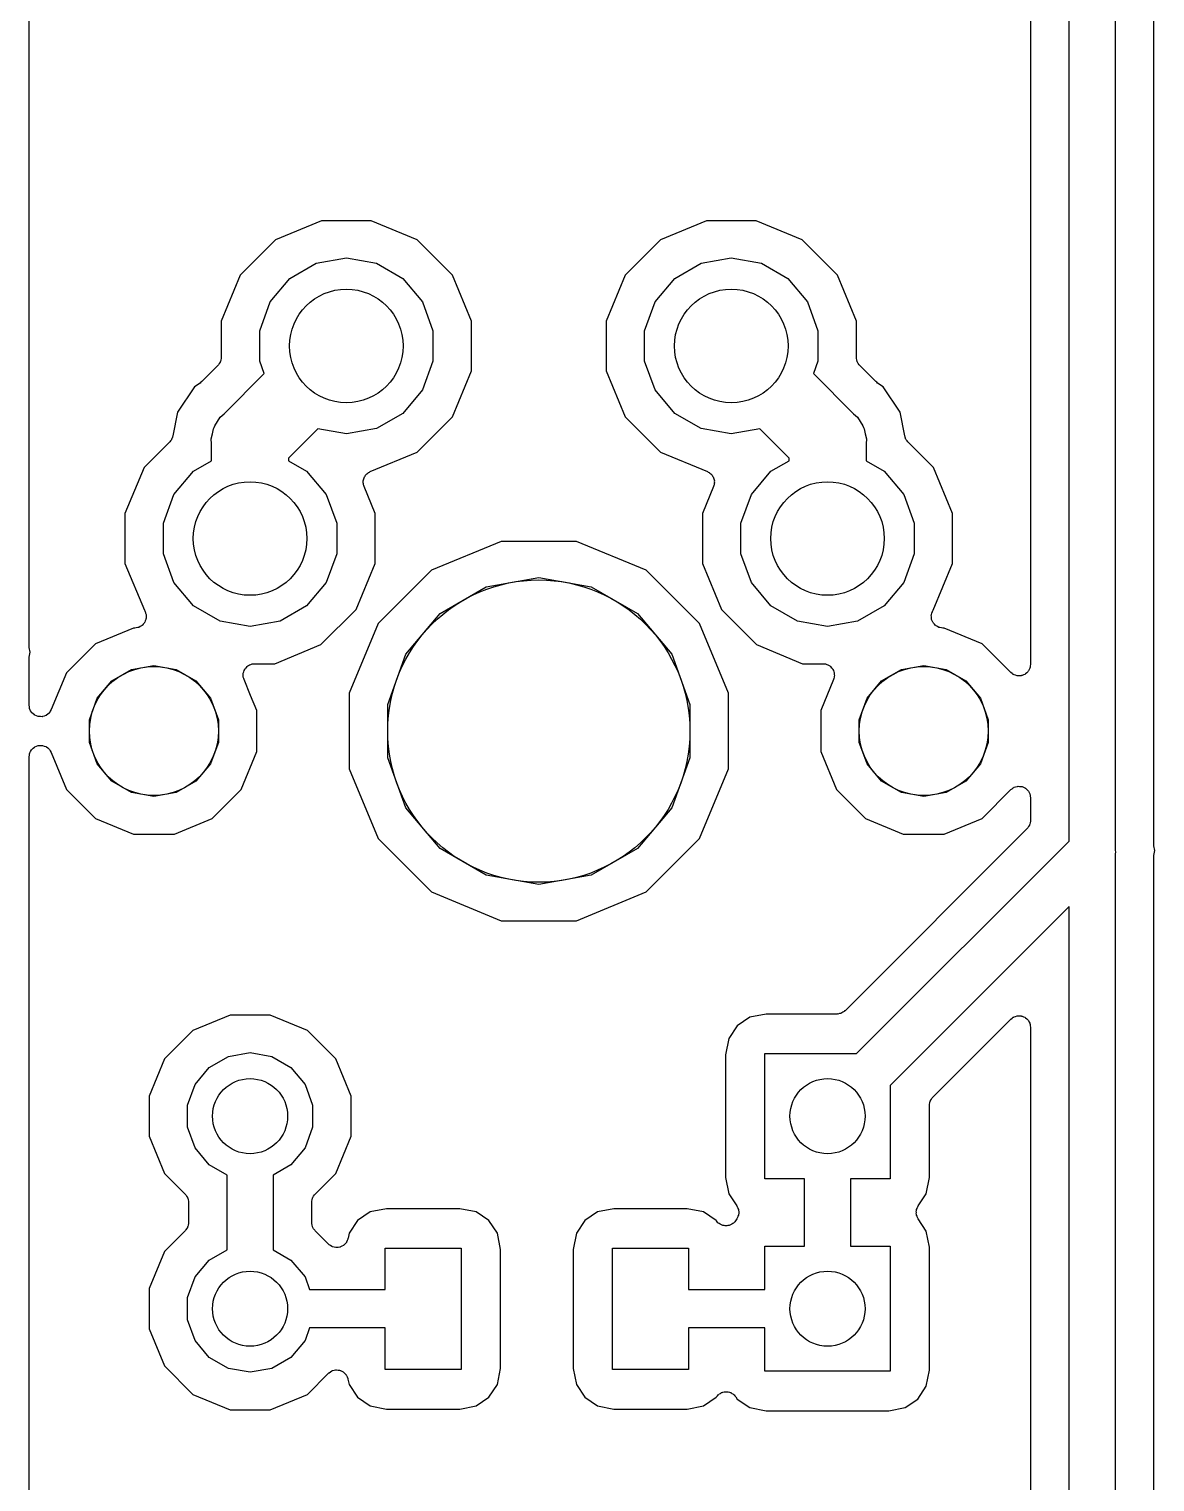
# Model space of a CAD drawing. Extents: x 24 to 196, y -189 to -31.
# Drawn here: x 84.71 to 99.57, y -94.05 to -74.89 of the extents above; entities that cross this region are included whole.
import ezdxf

# ---------------------------------------------------------------- set-up
doc = ezdxf.new("R2010")
doc.units = 0
doc.header["$MEASUREMENT"] = 0
doc.layers.add('BLACK', color=7, linetype='CONTINUOUS')

msp = doc.modelspace()

# ---------------------------------------------------------------- linework, layer by layer
at = {"layer": 'BLACK', "linetype": 'CONTINUOUS'}
for p, q in [((84.7128, -83.0137), (84.7128, -65.4407)), ((99.0473, -66.7278), (99.0473, -85.7117)), ((99.5553, -85.6299), (99.5553, -66.7828)), ((98.4377, -85.5987), (98.4377, -67.4236)), ((97.9297, -69.0179), (97.9297, -83.2677)), ((88.5716, -77.4167), (87.9648, -77.668)), ((89.2284, -77.4167), (88.5716, -77.4167)), ((89.8352, -77.668), (89.2284, -77.4167)), ((93.6516, -77.4167), (93.0448, -77.668)), ((94.3084, -77.4167), (93.6516, -77.4167)), ((94.9152, -77.668), (94.3084, -77.4167)), ((87.9648, -77.668), (87.5003, -78.1324)), ((90.2997, -78.1324), (89.8352, -77.668)), ((93.0448, -77.668), (92.5803, -78.1324)), ((95.3797, -78.1324), (94.9152, -77.668)), ((88.154, -78.1786), (88.503, -77.977)), ((88.503, -77.977), (88.9, -77.907)), ((88.9, -77.907), (89.297, -77.977)), ((89.297, -77.977), (89.646, -78.1786)), ((93.234, -78.1786), (93.583, -77.977)), ((93.583, -77.977), (93.98, -77.907)), ((93.98, -77.907), (94.377, -77.977)), ((94.377, -77.977), (94.726, -78.1786)), ((87.5003, -78.1324), (87.249, -78.7393)), ((87.8949, -78.4873), (88.154, -78.1786)), ((89.646, -78.1786), (89.9051, -78.4873)), ((90.551, -78.7393), (90.2997, -78.1324)), ((92.5803, -78.1324), (92.329, -78.7393)), ((92.9749, -78.4873), (93.234, -78.1786)), ((94.726, -78.1786), (94.9851, -78.4873)), ((95.631, -78.7393), (95.3797, -78.1324)), ((87.757, -78.8661), (87.8949, -78.4873)), ((89.9051, -78.4873), (90.043, -78.8661)), ((92.837, -78.8661), (92.9749, -78.4873)), ((94.9851, -78.4873), (95.123, -78.8661)), ((87.249, -78.7393), (87.249, -79.2187)), ((90.551, -79.3961), (90.551, -78.7393)), ((92.329, -78.7393), (92.329, -79.3961)), ((95.631, -79.2187), (95.631, -78.7393)), ((87.757, -79.2692), (87.757, -78.8661)), ((90.043, -78.8661), (90.043, -79.2692)), ((92.837, -79.2692), (92.837, -78.8661)), ((95.123, -78.8661), (95.123, -79.2692)), ((87.2044, -79.3265), (86.993, -79.5379)), ((87.2082, -79.321), (87.2044, -79.3265)), ((87.2133, -79.3167), (87.2082, -79.321)), ((87.2233, -79.2994), (87.2133, -79.3167)), ((87.2347, -79.2831), (87.2233, -79.2994)), ((87.2365, -79.2766), (87.2347, -79.2831)), ((87.2398, -79.2708), (87.2365, -79.2766)), ((87.2433, -79.2512), (87.2398, -79.2708)), ((87.2484, -79.232), (87.2433, -79.2512)), ((87.249, -79.2187), (87.2478, -79.2253)), ((87.2478, -79.2253), (87.2484, -79.232)), ((87.8165, -79.4327), (87.757, -79.2692)), ((90.043, -79.2692), (89.9051, -79.648)), ((92.9749, -79.648), (92.837, -79.2692)), ((95.123, -79.2692), (95.0635, -79.4327)), ((95.6322, -79.2253), (95.631, -79.2187)), ((95.6316, -79.232), (95.6322, -79.2253)), ((95.6367, -79.2512), (95.6316, -79.232)), ((95.6402, -79.2708), (95.6367, -79.2512)), ((95.6435, -79.2766), (95.6402, -79.2708)), ((95.6453, -79.2831), (95.6435, -79.2766)), ((95.6567, -79.2994), (95.6453, -79.2831)), ((95.6667, -79.3167), (95.6567, -79.2994)), ((95.6718, -79.321), (95.6667, -79.3167)), ((95.6756, -79.3265), (95.6718, -79.321)), ((95.8871, -79.5379), (95.6756, -79.3265)), ((86.993, -79.5379), (86.9807, -79.5465)), ((87.2865, -79.9628), (87.8165, -79.4327)), ((90.2997, -80.0029), (90.551, -79.3961)), ((92.329, -79.3961), (92.5803, -80.0029)), ((95.0635, -79.4327), (95.5935, -79.9628)), ((95.8993, -79.5465), (95.8871, -79.5379)), ((86.8975, -79.6052), (86.673, -79.9412)), ((86.9699, -79.5568), (86.8975, -79.6052)), ((86.9807, -79.5465), (86.9699, -79.5568)), ((89.9051, -79.648), (89.646, -79.9568)), ((93.234, -79.9568), (92.9749, -79.648)), ((95.9101, -79.5568), (95.8993, -79.5465)), ((95.9825, -79.6052), (95.9101, -79.5568)), ((96.207, -79.9412), (95.9825, -79.6052)), ((86.673, -79.9412), (86.6111, -80.2523)), ((87.1625, -80.1197), (87.2011, -80.0645)), ((87.2011, -80.0645), (87.2348, -80.0061)), ((87.2348, -80.0061), (87.2865, -79.9628)), ((89.646, -79.9568), (89.297, -80.1583)), ((89.8352, -80.4673), (90.2997, -80.0029)), ((92.5803, -80.0029), (93.0448, -80.4673)), ((93.583, -80.1583), (93.234, -79.9568)), ((95.5935, -79.9628), (95.6452, -80.0061)), ((95.6452, -80.0061), (95.6789, -80.0645)), ((95.6789, -80.0645), (95.7175, -80.1197)), ((96.2689, -80.2523), (96.207, -79.9412)), ((86.5911, -80.3055), (86.5792, -80.3191)), ((86.5942, -80.2977), (86.5911, -80.3055)), ((86.599, -80.2908), (86.5942, -80.2977)), ((86.602, -80.2797), (86.599, -80.2908)), ((86.6048, -80.2747), (86.602, -80.2797)), ((86.6062, -80.2666), (86.6048, -80.2747)), ((86.6103, -80.2562), (86.6062, -80.2666)), ((86.6111, -80.2523), (86.6103, -80.2562)), ((87.1161, -80.2927), (87.1336, -80.2276)), ((87.122, -80.3598), (87.1161, -80.2927)), ((87.1336, -80.2276), (87.1453, -80.1612)), ((87.1453, -80.1612), (87.1566, -80.1416)), ((87.1566, -80.1416), (87.1625, -80.1197)), ((88.5241, -80.162), (88.138, -80.5481)), ((88.9, -80.2283), (88.5241, -80.162)), ((89.297, -80.1583), (88.9, -80.2283)), ((93.98, -80.2283), (93.583, -80.1583)), ((94.3559, -80.162), (93.98, -80.2283)), ((94.742, -80.5481), (94.3559, -80.162)), ((95.7175, -80.1197), (95.7234, -80.1416)), ((95.7234, -80.1416), (95.7347, -80.1612)), ((95.7347, -80.1612), (95.7464, -80.2276)), ((95.7464, -80.2276), (95.7639, -80.2927)), ((95.7639, -80.2927), (95.758, -80.3598)), ((96.2697, -80.2562), (96.2689, -80.2523)), ((96.2738, -80.2666), (96.2697, -80.2562)), ((96.2752, -80.2747), (96.2738, -80.2666)), ((96.278, -80.2797), (96.2752, -80.2747)), ((96.281, -80.2908), (96.278, -80.2797)), ((96.2858, -80.2977), (96.281, -80.2908)), ((96.2889, -80.3055), (96.2858, -80.2977)), ((96.3008, -80.3191), (96.2889, -80.3055)), ((86.5686, -80.3342), (86.2303, -80.6724)), ((86.5779, -80.3209), (86.5686, -80.3342)), ((86.5783, -80.3205), (86.5779, -80.3209)), ((86.5792, -80.3191), (86.5783, -80.3205)), ((87.122, -80.5811), (87.122, -80.3598)), ((89.2159, -80.7238), (89.8352, -80.4673)), ((93.0448, -80.4673), (93.6641, -80.7238)), ((95.758, -80.3598), (95.758, -80.5811)), ((96.3017, -80.3205), (96.3008, -80.3191)), ((96.3021, -80.3209), (96.3017, -80.3205)), ((96.3114, -80.3342), (96.3021, -80.3209)), ((96.6497, -80.6724), (96.3114, -80.3342)), ((86.2303, -80.6724), (85.979, -81.2793)), ((86.884, -80.7186), (87.122, -80.5811)), ((88.138, -80.5481), (88.138, -80.5811)), ((88.138, -80.5811), (88.376, -80.7186)), ((94.504, -80.7186), (94.742, -80.5811)), ((94.742, -80.5811), (94.742, -80.5481)), ((95.758, -80.5811), (95.996, -80.7186)), ((96.901, -81.2793), (96.6497, -80.6724)), ((86.6249, -81.0273), (86.884, -80.7186)), ((88.376, -80.7186), (88.6351, -81.0273)), ((89.122, -80.8713), (89.1237, -80.8581)), ((89.1248, -80.8843), (89.122, -80.8713)), ((89.1231, -80.8447), (89.1271, -80.832)), ((89.1237, -80.8581), (89.1231, -80.8447)), ((89.1271, -80.832), (89.1289, -80.8188)), ((89.1289, -80.8188), (89.135, -80.807)), ((89.135, -80.807), (89.139, -80.7943)), ((89.139, -80.7943), (89.1472, -80.7837)), ((89.1472, -80.7837), (89.1533, -80.7719)), ((89.1533, -80.7719), (89.1631, -80.7629)), ((89.1631, -80.7629), (89.1713, -80.7523)), ((89.1713, -80.7523), (89.1825, -80.7451)), ((89.1825, -80.7451), (89.1923, -80.7361)), ((89.1923, -80.7361), (89.2047, -80.731)), ((89.2047, -80.731), (89.2159, -80.7238)), ((93.6641, -80.7238), (93.6753, -80.731)), ((93.6753, -80.731), (93.6877, -80.7361)), ((93.6877, -80.7361), (93.6975, -80.7451)), ((93.6975, -80.7451), (93.7087, -80.7523)), ((93.7087, -80.7523), (93.7169, -80.7629)), ((93.7169, -80.7629), (93.7267, -80.7719)), ((93.7267, -80.7719), (93.7328, -80.7837)), ((93.7328, -80.7837), (93.741, -80.7943)), ((93.741, -80.7943), (93.745, -80.807)), ((93.745, -80.807), (93.7511, -80.8188)), ((93.7511, -80.8188), (93.7529, -80.832)), ((93.7529, -80.832), (93.7569, -80.8447)), ((93.758, -80.8713), (93.7552, -80.8843)), ((93.7569, -80.8447), (93.7563, -80.8581)), ((93.7563, -80.8581), (93.758, -80.8713)), ((94.2449, -81.0273), (94.504, -80.7186)), ((95.996, -80.7186), (96.2551, -81.0273)), ((86.487, -81.4061), (86.6249, -81.0273)), ((88.6351, -81.0273), (88.773, -81.4061)), ((89.1254, -80.8976), (89.1248, -80.8843)), ((89.1305, -80.9099), (89.1254, -80.8976)), ((89.1334, -80.923), (89.1305, -80.9099)), ((89.281, -81.2793), (89.1334, -80.923)), ((93.7466, -80.923), (93.599, -81.2793)), ((93.7495, -80.9099), (93.7466, -80.923)), ((93.7546, -80.8976), (93.7495, -80.9099)), ((93.7552, -80.8843), (93.7546, -80.8976)), ((94.107, -81.4061), (94.2449, -81.0273)), ((96.2551, -81.0273), (96.393, -81.4061)), ((85.979, -81.2793), (85.979, -81.9361)), ((86.487, -81.8092), (86.487, -81.4061)), ((88.773, -81.4061), (88.773, -81.8092)), ((89.281, -81.9361), (89.281, -81.2793)), ((93.599, -81.2793), (93.599, -81.9361)), ((94.107, -81.8092), (94.107, -81.4061)), ((96.393, -81.4061), (96.393, -81.8092)), ((96.901, -81.9361), (96.901, -81.2793)), ((90.9423, -81.6458), (90.0228, -82.0267)), ((91.9377, -81.6458), (90.9423, -81.6458)), ((92.8572, -82.0267), (91.9377, -81.6458)), ((86.6249, -82.188), (86.487, -81.8092)), ((88.773, -81.8092), (88.6351, -82.188)), ((94.2449, -82.188), (94.107, -81.8092)), ((96.393, -81.8092), (96.2551, -82.188)), ((85.979, -81.9361), (86.2348, -82.5536)), ((89.0297, -82.5429), (89.281, -81.9361)), ((90.0228, -82.0267), (89.319, -82.7304)), ((93.561, -82.7304), (92.8572, -82.0267)), ((93.599, -81.9361), (93.8503, -82.5429)), ((96.6452, -82.5536), (96.901, -81.9361)), ((86.884, -82.4968), (86.6249, -82.188)), ((88.6351, -82.188), (88.376, -82.4968)), ((90.7475, -82.2451), (91.44, -82.123)), ((91.44, -82.123), (92.1325, -82.2451)), ((94.504, -82.4968), (94.2449, -82.188)), ((96.2551, -82.188), (95.996, -82.4968)), ((90.1386, -82.5967), (90.7475, -82.2451)), ((92.1325, -82.2451), (92.7414, -82.5967)), ((86.2348, -82.5536), (86.2403, -82.5602)), ((86.2403, -82.5602), (86.2426, -82.5665)), ((86.2426, -82.5665), (86.2464, -82.572)), ((86.2464, -82.572), (86.2516, -82.5912)), ((86.2516, -82.5912), (86.2584, -82.6099)), ((87.233, -82.6983), (86.884, -82.4968)), ((88.376, -82.4968), (88.027, -82.6983)), ((88.5652, -83.0073), (89.0297, -82.5429)), ((89.6866, -83.1353), (90.1386, -82.5967)), ((92.7414, -82.5967), (93.1934, -83.1353)), ((93.8503, -82.5429), (94.3148, -83.0073)), ((94.853, -82.6983), (94.504, -82.4968)), ((95.996, -82.4968), (95.647, -82.6983)), ((96.6216, -82.6099), (96.6284, -82.5912)), ((96.6284, -82.5912), (96.6336, -82.572)), ((96.6336, -82.572), (96.6374, -82.5665)), ((96.6374, -82.5665), (96.6397, -82.5602)), ((96.6397, -82.5602), (96.6452, -82.5536)), ((86.0897, -82.7888), (85.5902, -82.9956)), ((86.1083, -82.7888), (86.0897, -82.7888)), ((86.1279, -82.7853), (86.1083, -82.7888)), ((86.1478, -82.7836), (86.1279, -82.7853)), ((86.1538, -82.7807), (86.1478, -82.7836)), ((86.1604, -82.7796), (86.1538, -82.7807)), ((86.1777, -82.7696), (86.1604, -82.7796)), ((86.1957, -82.7612), (86.1777, -82.7696)), ((86.2005, -82.7565), (86.1957, -82.7612)), ((86.2063, -82.7531), (86.2005, -82.7565)), ((86.2191, -82.7379), (86.2063, -82.7531)), ((86.2331, -82.7238), (86.2191, -82.7379)), ((86.236, -82.7177), (86.2331, -82.7238)), ((86.2403, -82.7126), (86.236, -82.7177)), ((86.2471, -82.6938), (86.2403, -82.7126)), ((86.2555, -82.6758), (86.2471, -82.6938)), ((86.2561, -82.6691), (86.2555, -82.6758)), ((86.2584, -82.6628), (86.2561, -82.6691)), ((86.2584, -82.6099), (86.2584, -82.6166)), ((86.2584, -82.6166), (86.2601, -82.6231)), ((86.2601, -82.6231), (86.2584, -82.6429)), ((86.2584, -82.6429), (86.2584, -82.6628)), ((87.63, -82.7683), (87.233, -82.6983)), ((88.027, -82.6983), (87.63, -82.7683)), ((89.319, -82.7304), (88.9381, -83.65)), ((93.9419, -83.65), (93.561, -82.7304)), ((95.25, -82.7683), (94.853, -82.6983)), ((95.647, -82.6983), (95.25, -82.7683)), ((96.6199, -82.6231), (96.6216, -82.6166)), ((96.6216, -82.6429), (96.6199, -82.6231)), ((96.6216, -82.6166), (96.6216, -82.6099)), ((96.6216, -82.6628), (96.6216, -82.6429)), ((96.6239, -82.6691), (96.6216, -82.6628)), ((96.6245, -82.6758), (96.6239, -82.6691)), ((96.6329, -82.6938), (96.6245, -82.6758)), ((96.6397, -82.7126), (96.6329, -82.6938)), ((96.644, -82.7177), (96.6397, -82.7126)), ((96.6469, -82.7238), (96.644, -82.7177)), ((96.6609, -82.7379), (96.6469, -82.7238)), ((96.6737, -82.7531), (96.6609, -82.7379)), ((96.6795, -82.7565), (96.6737, -82.7531)), ((96.6843, -82.7612), (96.6795, -82.7565)), ((96.7023, -82.7696), (96.6843, -82.7612)), ((96.7196, -82.7796), (96.7023, -82.7696)), ((96.7262, -82.7807), (96.7196, -82.7796)), ((96.7322, -82.7836), (96.7262, -82.7807)), ((96.7521, -82.7853), (96.7322, -82.7836)), ((96.7717, -82.7888), (96.7521, -82.7853)), ((96.7903, -82.7888), (96.7717, -82.7888)), ((97.2898, -82.9956), (96.7903, -82.7888)), ((84.7154, -83.0285), (84.7128, -83.0137)), ((84.7157, -83.0435), (84.7154, -83.0285)), ((84.7154, -83.1891), (84.7157, -83.1741)), ((84.7287, -83.1088), (84.7157, -83.0435)), ((84.7157, -83.1741), (84.7287, -83.1088)), ((85.5902, -82.9956), (85.208, -83.3779)), ((87.9584, -83.2587), (88.5652, -83.0073)), ((89.4461, -83.7961), (89.6866, -83.1353)), ((93.1934, -83.1353), (93.4339, -83.7961)), ((94.3148, -83.0073), (94.9216, -83.2587)), ((97.6695, -83.3754), (97.2898, -82.9956)), ((84.7128, -83.2039), (84.7154, -83.1891)), ((84.7128, -83.8072), (84.7128, -83.2039)), ((85.8046, -83.4858), (86.0645, -83.3357)), ((86.0645, -83.3357), (86.36, -83.2836)), ((86.36, -83.2836), (86.6555, -83.3357)), ((86.6555, -83.3357), (86.9154, -83.4858)), ((87.5441, -83.3752), (87.5454, -83.3652)), ((87.5454, -83.3652), (87.553, -83.3505)), ((87.553, -83.3505), (87.5587, -83.3349)), ((87.5587, -83.3349), (87.5652, -83.3272)), ((87.5652, -83.3272), (87.5698, -83.3183)), ((87.5698, -83.3183), (87.5821, -83.3071)), ((87.5821, -83.3071), (87.5927, -83.2943)), ((87.5927, -83.2943), (87.6014, -83.2893)), ((87.6014, -83.2893), (87.6088, -83.2825)), ((87.6088, -83.2825), (87.6242, -83.2762)), ((87.6242, -83.2762), (87.6386, -83.2679)), ((87.6386, -83.2679), (87.6485, -83.2661)), ((87.6485, -83.2661), (87.6577, -83.2623)), ((87.6577, -83.2623), (87.6743, -83.2615)), ((87.6743, -83.2615), (87.6907, -83.2587)), ((87.6907, -83.2587), (87.9584, -83.2587)), ((94.9216, -83.2587), (95.1893, -83.2587)), ((95.1893, -83.2587), (95.2057, -83.2615)), ((95.2057, -83.2615), (95.2223, -83.2623)), ((95.2223, -83.2623), (95.2315, -83.2661)), ((95.2315, -83.2661), (95.2414, -83.2679)), ((95.2414, -83.2679), (95.2558, -83.2762)), ((95.2558, -83.2762), (95.2712, -83.2825)), ((95.2712, -83.2825), (95.2786, -83.2893)), ((95.2786, -83.2893), (95.2873, -83.2943)), ((95.2873, -83.2943), (95.2979, -83.3071)), ((95.2979, -83.3071), (95.3102, -83.3183)), ((95.3102, -83.3183), (95.3148, -83.3272)), ((95.3148, -83.3272), (95.3213, -83.3349)), ((95.3213, -83.3349), (95.327, -83.3505)), ((95.327, -83.3505), (95.3346, -83.3652)), ((95.3346, -83.3652), (95.3359, -83.3752)), ((95.9646, -83.4858), (96.2245, -83.3357)), ((96.2245, -83.3357), (96.52, -83.2836)), ((96.52, -83.2836), (96.8155, -83.3357)), ((96.8155, -83.3357), (97.0754, -83.4858)), ((97.894, -83.3656), (97.8788, -83.3784)), ((97.8974, -83.3598), (97.894, -83.3656)), ((97.9021, -83.3551), (97.8974, -83.3598)), ((97.9106, -83.337), (97.9021, -83.3551)), ((97.9205, -83.3198), (97.9106, -83.337)), ((97.9217, -83.3132), (97.9205, -83.3198)), ((97.9245, -83.3071), (97.9217, -83.3132)), ((97.9262, -83.2873), (97.9245, -83.3071)), ((97.9297, -83.2677), (97.9262, -83.2873)), ((85.208, -83.3779), (85.006, -83.8655)), ((85.6117, -83.7156), (85.8046, -83.4858)), ((86.9154, -83.4858), (87.1083, -83.7156)), ((87.5385, -83.4177), (87.5406, -83.4012)), ((87.5406, -83.4275), (87.5385, -83.4177)), ((87.5406, -83.3846), (87.5441, -83.3752)), ((87.5406, -83.4012), (87.5406, -83.3846)), ((87.5406, -83.4375), (87.5406, -83.4275)), ((87.5463, -83.4531), (87.5406, -83.4375)), ((87.5499, -83.4694), (87.5463, -83.4531)), ((87.6363, -83.678), (87.5499, -83.4694)), ((95.3301, -83.4694), (95.1611, -83.8774)), ((95.3337, -83.4531), (95.3301, -83.4694)), ((95.3394, -83.4375), (95.3337, -83.4531)), ((95.3359, -83.3752), (95.3394, -83.3846)), ((95.3394, -83.3846), (95.3394, -83.4012)), ((95.3394, -83.4012), (95.3415, -83.4177)), ((95.3415, -83.4177), (95.3394, -83.4275)), ((95.3394, -83.4275), (95.3394, -83.4375)), ((95.7717, -83.7156), (95.9646, -83.4858)), ((97.0754, -83.4858), (97.2683, -83.7156)), ((97.6858, -83.3868), (97.6695, -83.3754)), ((97.7011, -83.3996), (97.6858, -83.3868)), ((97.7074, -83.4019), (97.7011, -83.3996)), ((97.7129, -83.4058), (97.7074, -83.4019)), ((97.7321, -83.4109), (97.7129, -83.4058)), ((97.7508, -83.4177), (97.7321, -83.4109)), ((97.7575, -83.4177), (97.7508, -83.4177)), ((97.764, -83.4195), (97.7575, -83.4177)), ((97.7838, -83.4177), (97.764, -83.4195)), ((97.8038, -83.4177), (97.7838, -83.4177)), ((97.8101, -83.4154), (97.8038, -83.4177)), ((97.8167, -83.4149), (97.8101, -83.4154)), ((97.8348, -83.4064), (97.8167, -83.4149)), ((97.8535, -83.3996), (97.8348, -83.4064)), ((97.8586, -83.3953), (97.8535, -83.3996)), ((97.8647, -83.3925), (97.8586, -83.3953)), ((97.8788, -83.3784), (97.8647, -83.3925)), ((85.5091, -83.9976), (85.6117, -83.7156)), ((87.1083, -83.7156), (87.2109, -83.9976)), ((87.7189, -83.8774), (87.6363, -83.678)), ((88.9381, -83.65), (88.9381, -84.6453)), ((93.9419, -84.6453), (93.9419, -83.65)), ((95.6691, -83.9976), (95.7717, -83.7156)), ((97.2683, -83.7156), (97.3709, -83.9976)), ((84.7168, -83.83), (84.7128, -83.8072)), ((84.7199, -83.853), (84.7168, -83.83)), ((84.7214, -83.856), (84.7199, -83.853)), ((84.722, -83.8593), (84.7214, -83.856)), ((84.7336, -83.8794), (84.722, -83.8593)), ((84.7443, -83.9), (84.7336, -83.8794)), ((84.7468, -83.9023), (84.7443, -83.9)), ((84.7485, -83.9052), (84.7468, -83.9023)), ((84.7662, -83.9201), (84.7485, -83.9052)), ((84.7833, -83.9357), (84.7662, -83.9201)), ((84.7864, -83.937), (84.7833, -83.9357)), ((84.789, -83.9392), (84.7864, -83.937)), ((84.8108, -83.9471), (84.789, -83.9392)), ((84.8322, -83.956), (84.8108, -83.9471)), ((84.9356, -83.9424), (84.9135, -83.9494)), ((84.9382, -83.9403), (84.9356, -83.9424)), ((84.9414, -83.9392), (84.9382, -83.9403)), ((84.9592, -83.9243), (84.9414, -83.9392)), ((84.9776, -83.9102), (84.9592, -83.9243)), ((84.9794, -83.9073), (84.9776, -83.9102)), ((84.9819, -83.9052), (84.9794, -83.9073)), ((84.9935, -83.8851), (84.9819, -83.9052)), ((85.006, -83.8655), (84.9935, -83.8851)), ((87.7189, -84.418), (87.7189, -83.8774)), ((89.4461, -84.4992), (89.4461, -83.7961)), ((93.4339, -83.7961), (93.4339, -84.4992)), ((95.1611, -83.8774), (95.1611, -84.418)), ((84.8356, -83.9561), (84.8322, -83.956)), ((84.8387, -83.9573), (84.8356, -83.9561)), ((84.8619, -83.9573), (84.8387, -83.9573)), ((84.8851, -83.9583), (84.8619, -83.9573)), ((84.8883, -83.9573), (84.8851, -83.9583)), ((84.8917, -83.9573), (84.8883, -83.9573)), ((84.9135, -83.9494), (84.8917, -83.9573)), ((85.5091, -84.2977), (85.5091, -83.9976)), ((87.2109, -83.9976), (87.2109, -84.2977)), ((95.6691, -84.2977), (95.6691, -83.9976)), ((97.3709, -83.9976), (97.3709, -84.2977)), ((85.6117, -84.5797), (85.5091, -84.2977)), ((87.2109, -84.2977), (87.1083, -84.5797)), ((95.7717, -84.5797), (95.6691, -84.2977)), ((97.3709, -84.2977), (97.2683, -84.5797)), ((84.7128, -84.4881), (84.7168, -84.4653)), ((84.7128, -102.013), (84.7128, -84.4881)), ((84.7168, -84.4653), (84.7199, -84.4423)), ((84.7199, -84.4423), (84.7214, -84.4393)), ((84.7214, -84.4393), (84.722, -84.436)), ((84.722, -84.436), (84.7336, -84.4159)), ((84.7336, -84.4159), (84.7443, -84.3953)), ((84.7443, -84.3953), (84.7468, -84.3931)), ((84.7468, -84.3931), (84.7485, -84.3901)), ((84.7485, -84.3901), (84.7662, -84.3752)), ((84.7662, -84.3752), (84.7833, -84.3596)), ((84.7833, -84.3596), (84.7864, -84.3583)), ((84.7864, -84.3583), (84.789, -84.3561)), ((84.789, -84.3561), (84.8108, -84.3482)), ((84.8108, -84.3482), (84.8322, -84.3393)), ((84.8322, -84.3393), (84.8356, -84.3392)), ((84.8356, -84.3392), (84.8387, -84.338)), ((84.8387, -84.338), (84.8619, -84.338)), ((84.8619, -84.338), (84.8851, -84.337)), ((84.8851, -84.337), (84.8883, -84.338)), ((84.8883, -84.338), (84.8917, -84.338)), ((84.8917, -84.338), (84.9135, -84.346)), ((84.9135, -84.346), (84.9356, -84.3529)), ((84.9356, -84.3529), (84.9382, -84.355)), ((84.9382, -84.355), (84.9414, -84.3561)), ((84.9414, -84.3561), (84.9592, -84.371)), ((84.9592, -84.371), (84.9776, -84.3852)), ((84.9776, -84.3852), (84.9794, -84.388)), ((84.9794, -84.388), (84.9819, -84.3901)), ((84.9819, -84.3901), (84.9935, -84.4102)), ((84.9935, -84.4102), (85.006, -84.4298)), ((85.006, -84.4298), (85.208, -84.9174)), ((87.512, -84.9174), (87.7189, -84.418)), ((89.6866, -85.16), (89.4461, -84.4992)), ((93.4339, -84.4992), (93.1934, -85.16)), ((95.1611, -84.418), (95.368, -84.9174)), ((85.8046, -84.8095), (85.6117, -84.5797)), ((87.1083, -84.5797), (86.9154, -84.8095)), ((88.9381, -84.6453), (89.319, -85.5649)), ((93.561, -85.5649), (93.9419, -84.6453)), ((95.9646, -84.8095), (95.7717, -84.5797)), ((97.2683, -84.5797), (97.0754, -84.8095)), ((86.0645, -84.9596), (85.8046, -84.8095)), ((86.9154, -84.8095), (86.6555, -84.9596)), ((96.2245, -84.9596), (95.9646, -84.8095)), ((97.0754, -84.8095), (96.8155, -84.9596)), ((97.6858, -84.9085), (97.7011, -84.8957)), ((97.7011, -84.8957), (97.7074, -84.8934)), ((97.7074, -84.8934), (97.7129, -84.8895)), ((97.7129, -84.8895), (97.7321, -84.8844)), ((97.7321, -84.8844), (97.7508, -84.8776)), ((97.7508, -84.8776), (97.7575, -84.8776)), ((97.7575, -84.8776), (97.764, -84.8758)), ((97.764, -84.8758), (97.7838, -84.8776)), ((97.7838, -84.8776), (97.8038, -84.8776)), ((97.8038, -84.8776), (97.8101, -84.8799)), ((97.8101, -84.8799), (97.8167, -84.8805)), ((97.8167, -84.8805), (97.8348, -84.8889)), ((97.8348, -84.8889), (97.8535, -84.8957)), ((97.8535, -84.8957), (97.8586, -84.9)), ((97.8586, -84.9), (97.8647, -84.9028)), ((97.8647, -84.9028), (97.8788, -84.9169)), ((85.208, -84.9174), (85.5902, -85.2997)), ((86.36, -85.0117), (86.0645, -84.9596)), ((86.6555, -84.9596), (86.36, -85.0117)), ((87.1298, -85.2997), (87.512, -84.9174)), ((95.368, -84.9174), (95.7502, -85.2997)), ((96.52, -85.0117), (96.2245, -84.9596)), ((96.8155, -84.9596), (96.52, -85.0117)), ((97.2898, -85.2997), (97.6695, -84.9199)), ((97.6695, -84.9199), (97.6858, -84.9085)), ((97.8788, -84.9169), (97.894, -84.9297)), ((97.894, -84.9297), (97.8974, -84.9355)), ((97.8974, -84.9355), (97.9021, -84.9402)), ((97.9021, -84.9402), (97.9106, -84.9583)), ((97.9106, -84.9583), (97.9205, -84.9755)), ((97.9205, -84.9755), (97.9217, -84.9821)), ((97.9217, -84.9821), (97.9245, -84.9882)), ((97.9245, -84.9882), (97.9262, -85.0081)), ((97.9262, -85.0081), (97.9297, -85.0277)), ((97.9297, -85.0277), (97.9297, -85.3252)), ((90.1386, -85.6986), (89.6866, -85.16)), ((93.1934, -85.16), (92.7414, -85.6986)), ((85.5902, -85.2997), (86.0897, -85.5066)), ((86.6303, -85.5066), (87.1298, -85.2997)), ((97.8851, -85.433), (95.4814, -87.8366)), ((95.7502, -85.2997), (96.2497, -85.5066)), ((96.7903, -85.5066), (97.2898, -85.2997)), ((97.8889, -85.4275), (97.8851, -85.433)), ((97.894, -85.4232), (97.8889, -85.4275)), ((97.904, -85.4059), (97.894, -85.4232)), ((97.9154, -85.3896), (97.904, -85.4059)), ((97.9172, -85.3831), (97.9154, -85.3896)), ((97.9205, -85.3773), (97.9172, -85.3831)), ((97.924, -85.3577), (97.9205, -85.3773)), ((97.9291, -85.3385), (97.924, -85.3577)), ((97.9297, -85.3252), (97.9285, -85.3318)), ((97.9285, -85.3318), (97.9291, -85.3385)), ((86.0897, -85.5066), (86.6303, -85.5066)), ((89.319, -85.5649), (90.0228, -86.2687)), ((92.8572, -86.2687), (93.561, -85.5649)), ((95.6343, -88.4022), (98.4377, -85.5987)), ((96.2497, -85.5066), (96.7903, -85.5066)), ((99.5579, -85.6447), (99.5553, -85.6299)), ((99.5582, -85.6597), (99.5579, -85.6447)), ((99.5712, -85.725), (99.5582, -85.6597)), ((90.7475, -86.0502), (90.1386, -85.6986)), ((92.7414, -85.6986), (92.1325, -86.0502)), ((99.0473, -85.7117), (99.0508, -85.752)), ((99.0508, -85.752), (99.0473, -85.7651)), ((99.0473, -85.7651), (99.0473, -104.772)), ((99.5553, -85.8201), (99.5579, -85.8053)), ((99.5553, -104.69), (99.5553, -85.8201)), ((99.5579, -85.8053), (99.5582, -85.7903)), ((99.5582, -85.7903), (99.5712, -85.725)), ((91.44, -86.1723), (90.7475, -86.0502)), ((92.1325, -86.0502), (91.44, -86.1723)), ((90.0228, -86.2687), (90.9423, -86.6496)), ((91.9377, -86.6496), (92.8572, -86.2687)), ((98.4377, -86.4609), (96.0755, -88.8231)), ((98.4377, -104.659), (98.4377, -86.4609)), ((90.9423, -86.6496), (91.9377, -86.6496)), ((87.3648, -87.8942), (86.8746, -88.0972)), ((87.8952, -87.8942), (87.3648, -87.8942)), ((88.3854, -88.0972), (87.8952, -87.8942)), ((94.2263, -87.9236), (94.0583, -88.0359)), ((94.4395, -87.8812), (94.2263, -87.9236)), ((95.3737, -87.8812), (94.4395, -87.8812)), ((95.3803, -87.8801), (95.3737, -87.8812)), ((95.387, -87.8806), (95.3803, -87.8801)), ((95.4062, -87.8755), (95.387, -87.8806)), ((95.4258, -87.872), (95.4062, -87.8755)), ((95.4316, -87.8687), (95.4258, -87.872)), ((95.4381, -87.8669), (95.4316, -87.8687)), ((95.4544, -87.8555), (95.4381, -87.8669)), ((95.4716, -87.8456), (95.4544, -87.8555)), ((95.476, -87.8404), (95.4716, -87.8456)), ((95.4814, -87.8366), (95.476, -87.8404)), ((96.6411, -88.9759), (97.6695, -87.9474)), ((97.6695, -87.9474), (97.6858, -87.936)), ((97.6858, -87.936), (97.7011, -87.9232)), ((97.7011, -87.9232), (97.7074, -87.9209)), ((97.7074, -87.9209), (97.7129, -87.9171)), ((97.7129, -87.9171), (97.7321, -87.9119)), ((97.7321, -87.9119), (97.7508, -87.9051)), ((97.7508, -87.9051), (97.7575, -87.9051)), ((97.7575, -87.9051), (97.764, -87.9034)), ((97.764, -87.9034), (97.7839, -87.9051)), ((97.7839, -87.9051), (97.8038, -87.9051)), ((97.8038, -87.9051), (97.8101, -87.9074)), ((97.8101, -87.9074), (97.8167, -87.908)), ((97.8167, -87.908), (97.8348, -87.9164)), ((97.8348, -87.9164), (97.8535, -87.9232)), ((97.8535, -87.9232), (97.8586, -87.9275)), ((97.8586, -87.9275), (97.8647, -87.9304)), ((97.8647, -87.9304), (97.8788, -87.9444)), ((97.8788, -87.9444), (97.894, -87.9572)), ((97.894, -87.9572), (97.8974, -87.963)), ((97.8974, -87.963), (97.9021, -87.9678)), ((97.9021, -87.9678), (97.9106, -87.9858)), ((86.8746, -88.0972), (86.4995, -88.4723)), ((88.7605, -88.4723), (88.3854, -88.0972)), ((94.0583, -88.0359), (93.946, -88.2039)), ((97.9106, -87.9858), (97.9205, -88.0031)), ((97.9205, -88.0031), (97.9217, -88.0097)), ((97.9217, -88.0097), (97.9245, -88.0158)), ((97.9245, -88.0158), (97.9262, -88.0356)), ((97.9262, -88.0356), (97.9297, -88.0552)), ((97.9297, -88.0552), (97.9297, -102.318)), ((93.946, -88.2039), (93.9036, -88.4172)), ((86.4995, -88.4723), (86.2965, -88.9624)), ((87.0912, -88.5855), (87.3433, -88.44)), ((87.3433, -88.44), (87.63, -88.3894)), ((87.63, -88.3894), (87.9167, -88.44)), ((87.9167, -88.44), (88.1688, -88.5855)), ((88.9635, -88.9624), (88.7605, -88.4723)), ((93.9036, -88.4172), (93.9036, -90.0381)), ((94.4245, -90.0532), (94.4245, -88.4022)), ((94.4245, -88.4022), (95.6343, -88.4022)), ((86.9041, -88.8085), (87.0912, -88.5855)), ((88.1688, -88.5855), (88.3559, -88.8085)), ((86.8045, -89.0821), (86.9041, -88.8085)), ((88.3559, -88.8085), (88.4555, -89.0821)), ((96.0755, -88.8231), (96.0755, -90.0532)), ((86.2965, -88.9624), (86.2965, -89.4929)), ((86.8045, -89.3732), (86.8045, -89.0821)), ((88.4555, -89.0821), (88.4555, -89.3732)), ((88.9635, -89.4929), (88.9635, -88.9624)), ((96.5964, -89.0837), (96.5976, -89.0771)), ((96.5964, -90.0381), (96.5964, -89.0837)), ((96.597, -89.0704), (96.6022, -89.0511)), ((96.5976, -89.0771), (96.597, -89.0704)), ((96.6022, -89.0511), (96.6056, -89.0315)), ((96.6056, -89.0315), (96.609, -89.0257)), ((96.609, -89.0257), (96.6107, -89.0193)), ((96.6107, -89.0193), (96.6221, -89.0029)), ((96.6221, -89.0029), (96.6321, -88.9857)), ((96.6321, -88.9857), (96.6372, -88.9814)), ((96.6372, -88.9814), (96.6411, -88.9759)), ((86.2965, -89.4929), (86.4995, -89.983)), ((86.9041, -89.6468), (86.8045, -89.3732)), ((88.4555, -89.3732), (88.3559, -89.6468)), ((88.7605, -89.983), (88.9635, -89.4929)), ((87.0912, -89.8698), (86.9041, -89.6468)), ((88.3559, -89.6468), (88.1688, -89.8698)), ((87.3252, -90.0049), (87.0912, -89.8698)), ((88.1688, -89.8698), (87.9348, -90.0049)), ((86.4995, -89.983), (86.7726, -90.2561)), ((87.3252, -90.9904), (87.3252, -90.0049)), ((87.9348, -90.0049), (87.9348, -90.9904)), ((88.4874, -90.2561), (88.7605, -89.983)), ((93.9036, -90.0381), (93.946, -90.2514)), ((94.9452, -90.0532), (94.4245, -90.0532)), ((94.9452, -90.9422), (94.9452, -90.0532)), ((96.0755, -90.0532), (95.5548, -90.0532)), ((95.5548, -90.0532), (95.5548, -90.9422)), ((96.554, -90.2514), (96.5964, -90.0381)), ((86.7726, -90.2561), (86.7764, -90.2616)), ((86.7764, -90.2616), (86.7815, -90.2659)), ((86.7815, -90.2659), (86.7915, -90.2831)), ((88.4685, -90.2831), (88.4785, -90.2659)), ((88.4785, -90.2659), (88.4836, -90.2616)), ((88.4836, -90.2616), (88.4874, -90.2561)), ((93.946, -90.2514), (94.054, -90.413)), ((96.446, -90.413), (96.554, -90.2514)), ((86.7915, -90.2831), (86.8029, -90.2994)), ((86.8029, -90.2994), (86.8047, -90.3059)), ((86.8047, -90.3059), (86.808, -90.3117)), ((86.808, -90.3117), (86.8115, -90.3313)), ((86.8115, -90.3313), (86.8166, -90.3506)), ((86.8166, -90.3506), (86.816, -90.3572)), ((86.816, -90.3572), (86.8172, -90.3638)), ((86.8172, -90.3638), (86.8172, -90.6315)), ((88.4428, -90.3638), (88.444, -90.3572)), ((88.4428, -90.6315), (88.4428, -90.3638)), ((88.4434, -90.3506), (88.4485, -90.3313)), ((88.444, -90.3572), (88.4434, -90.3506)), ((88.4485, -90.3313), (88.452, -90.3117)), ((88.452, -90.3117), (88.4553, -90.3059)), ((88.4553, -90.3059), (88.4571, -90.2994)), ((88.4571, -90.2994), (88.4685, -90.2831)), ((89.4296, -90.4493), (89.2164, -90.4917)), ((90.3996, -90.4493), (89.4296, -90.4493)), ((90.6128, -90.4917), (90.3996, -90.4493)), ((92.4296, -90.4493), (92.2164, -90.4917)), ((93.3996, -90.4493), (92.4296, -90.4493)), ((93.6128, -90.4917), (93.3996, -90.4493)), ((94.054, -90.413), (94.058, -90.4222)), ((94.058, -90.4222), (94.0639, -90.4303)), ((94.0639, -90.4303), (94.0686, -90.4462)), ((94.0686, -90.4462), (94.0753, -90.4614)), ((94.0753, -90.4614), (94.0759, -90.4714)), ((96.4241, -90.4714), (96.4247, -90.4614)), ((96.4247, -90.4614), (96.4314, -90.4462)), ((96.4314, -90.4462), (96.4361, -90.4303)), ((96.4361, -90.4303), (96.442, -90.4222)), ((96.442, -90.4222), (96.446, -90.413)), ((86.8166, -90.6448), (86.8115, -90.664)), ((86.8172, -90.6315), (86.816, -90.6381)), ((86.816, -90.6381), (86.8166, -90.6448)), ((88.444, -90.6381), (88.4428, -90.6315)), ((88.4434, -90.6448), (88.444, -90.6381)), ((88.4485, -90.664), (88.4434, -90.6448)), ((89.0484, -90.604), (88.9361, -90.772)), ((89.2164, -90.4917), (89.0484, -90.604)), ((90.7808, -90.604), (90.6128, -90.4917)), ((90.8931, -90.772), (90.7808, -90.604)), ((92.0484, -90.604), (91.9361, -90.772)), ((92.2164, -90.4917), (92.0484, -90.604)), ((93.7808, -90.604), (93.6128, -90.4917)), ((93.7835, -90.6079), (93.7808, -90.604)), ((93.795, -90.6199), (93.7835, -90.6079)), ((93.8048, -90.6333), (93.795, -90.6199)), ((93.8131, -90.6389), (93.8048, -90.6333)), ((93.8201, -90.6461), (93.8131, -90.6389)), ((93.835, -90.6535), (93.8201, -90.6461)), ((93.8488, -90.6627), (93.835, -90.6535)), ((93.9854, -90.6535), (93.9716, -90.6627)), ((94.0003, -90.6461), (93.9854, -90.6535)), ((94.0072, -90.6389), (94.0003, -90.6461)), ((94.0156, -90.6333), (94.0072, -90.6389)), ((94.0254, -90.6199), (94.0156, -90.6333)), ((94.0369, -90.6079), (94.0254, -90.6199)), ((94.054, -90.5823), (94.0369, -90.6079)), ((94.058, -90.5732), (94.054, -90.5823)), ((94.0639, -90.5651), (94.058, -90.5732)), ((94.0686, -90.5491), (94.0639, -90.5651)), ((94.0753, -90.5339), (94.0686, -90.5491)), ((94.0759, -90.5239), (94.0753, -90.5339)), ((94.0759, -90.4714), (94.0787, -90.4811)), ((94.0787, -90.5143), (94.0759, -90.5239)), ((94.0787, -90.4811), (94.0777, -90.4977)), ((94.0777, -90.4977), (94.0787, -90.5143)), ((96.4213, -90.4811), (96.4241, -90.4714)), ((96.4223, -90.4977), (96.4213, -90.4811)), ((96.4213, -90.5143), (96.4223, -90.4977)), ((96.4241, -90.5239), (96.4213, -90.5143)), ((96.4247, -90.5339), (96.4241, -90.5239)), ((96.4314, -90.5491), (96.4247, -90.5339)), ((96.4361, -90.5651), (96.4314, -90.5491)), ((96.442, -90.5732), (96.4361, -90.5651)), ((96.446, -90.5823), (96.442, -90.5732)), ((96.554, -90.7439), (96.446, -90.5823)), ((86.7726, -90.7392), (86.4995, -91.0123)), ((86.7764, -90.7337), (86.7726, -90.7392)), ((86.7815, -90.7294), (86.7764, -90.7337)), ((86.7915, -90.7122), (86.7815, -90.7294)), ((86.8029, -90.6959), (86.7915, -90.7122)), ((86.8047, -90.6894), (86.8029, -90.6959)), ((86.808, -90.6836), (86.8047, -90.6894)), ((86.8115, -90.664), (86.808, -90.6836)), ((88.452, -90.6836), (88.4485, -90.664)), ((88.4553, -90.6894), (88.452, -90.6836)), ((88.4571, -90.6959), (88.4553, -90.6894)), ((88.4685, -90.7122), (88.4571, -90.6959)), ((88.4785, -90.7294), (88.4685, -90.7122)), ((88.4836, -90.7338), (88.4785, -90.7294)), ((88.4874, -90.7392), (88.4836, -90.7338)), ((88.6655, -90.9173), (88.4874, -90.7392)), ((88.9209, -90.8439), (88.9204, -90.8489)), ((88.9227, -90.8392), (88.9209, -90.8439)), ((88.9361, -90.772), (88.9227, -90.8392)), ((90.9355, -90.9852), (90.8931, -90.772)), ((91.9361, -90.772), (91.8937, -90.9852)), ((93.8585, -90.6651), (93.8488, -90.6627)), ((93.8675, -90.6695), (93.8585, -90.6651)), ((93.8841, -90.6713), (93.8675, -90.6695)), ((93.9002, -90.6753), (93.8841, -90.6713)), ((93.9102, -90.6742), (93.9002, -90.6753)), ((93.9201, -90.6753), (93.9102, -90.6742)), ((93.9363, -90.6713), (93.9201, -90.6753)), ((93.9528, -90.6695), (93.9363, -90.6713)), ((93.9618, -90.6651), (93.9528, -90.6695)), ((93.9716, -90.6627), (93.9618, -90.6651)), ((96.5964, -90.9572), (96.554, -90.7439)), ((86.4995, -91.0123), (86.2965, -91.5024)), ((87.0912, -91.1255), (87.3252, -90.9904)), ((87.9348, -90.9904), (88.1688, -91.1255)), ((88.6696, -90.9202), (88.6655, -90.9173)), ((88.6727, -90.9241), (88.6696, -90.9202)), ((88.6912, -90.9353), (88.6727, -90.9241)), ((88.7088, -90.9476), (88.6912, -90.9353)), ((88.7137, -90.9489), (88.7088, -90.9476)), ((88.718, -90.9515), (88.7137, -90.9489)), ((88.7391, -90.9557), (88.718, -90.9515)), ((88.7599, -90.9613), (88.7391, -90.9557)), ((88.765, -90.9609), (88.7599, -90.9613)), ((88.7699, -90.9619), (88.765, -90.9609)), ((88.7912, -90.9586), (88.7699, -90.9619)), ((88.8127, -90.9567), (88.7912, -90.9586)), ((88.8172, -90.9546), (88.8127, -90.9567)), ((88.8222, -90.9538), (88.8172, -90.9546)), ((88.8411, -90.9435), (88.8222, -90.9538)), ((88.8606, -90.9343), (88.8411, -90.9435)), ((88.8642, -90.9308), (88.8606, -90.9343)), ((88.8686, -90.9284), (88.8642, -90.9308)), ((88.8828, -90.9122), (88.8686, -90.9284)), ((88.8981, -90.8969), (88.8828, -90.9122)), ((88.9002, -90.8924), (88.8981, -90.8969)), ((88.9035, -90.8886), (88.9002, -90.8924)), ((88.9113, -90.8685), (88.9035, -90.8886)), ((88.9204, -90.8489), (88.9113, -90.8685)), ((89.4146, -91.5137), (89.4146, -90.9702)), ((89.4146, -90.9702), (90.4146, -90.9702)), ((90.4146, -90.9702), (90.4146, -92.5702)), ((90.9355, -92.5552), (90.9355, -90.9852)), ((91.8937, -90.9852), (91.8937, -92.5552)), ((92.4146, -92.5702), (92.4146, -90.9702)), ((92.4146, -90.9702), (93.4146, -90.9702)), ((93.4146, -90.9702), (93.4146, -91.5137)), ((94.4245, -91.5137), (94.4245, -90.9422)), ((94.4245, -90.9422), (94.9452, -90.9422)), ((95.5548, -90.9422), (96.0755, -90.9422)), ((96.0755, -90.9422), (96.0755, -92.5932)), ((96.5964, -92.5781), (96.5964, -90.9572)), ((86.9041, -91.3485), (87.0912, -91.1255)), ((88.1688, -91.1255), (88.3559, -91.3485)), ((86.8045, -91.6221), (86.9041, -91.3485)), ((88.3559, -91.3485), (88.416, -91.5137)), ((86.2965, -91.5024), (86.2965, -92.0329)), ((88.416, -91.5137), (89.4146, -91.5137)), ((93.4146, -91.5137), (94.4245, -91.5137)), ((86.8045, -91.9132), (86.8045, -91.6221)), ((86.9041, -92.1868), (86.8045, -91.9132)), ((86.2965, -92.0329), (86.4995, -92.523)), ((87.0912, -92.4098), (86.9041, -92.1868)), ((88.3559, -92.1868), (88.1688, -92.4098)), ((88.416, -92.0217), (88.3559, -92.1868)), ((89.4146, -92.0217), (88.416, -92.0217)), ((89.4146, -92.5702), (89.4146, -92.0217)), ((94.4245, -92.0217), (93.4146, -92.0217)), ((93.4146, -92.0217), (93.4146, -92.5702)), ((94.4245, -92.5932), (94.4245, -92.0217)), ((86.4995, -92.523), (86.8746, -92.8981)), ((87.3433, -92.5553), (87.0912, -92.4098)), ((87.63, -92.6059), (87.3433, -92.5553)), ((87.9167, -92.5553), (87.63, -92.6059)), ((88.1688, -92.4098), (87.9167, -92.5553)), ((90.4146, -92.5702), (89.4146, -92.5702)), ((90.8931, -92.7684), (90.9355, -92.5552)), ((91.8937, -92.5552), (91.9361, -92.7684)), ((93.4146, -92.5702), (92.4146, -92.5702)), ((88.3854, -92.8981), (88.6646, -92.6189)), ((88.6646, -92.6189), (88.6687, -92.616)), ((88.6687, -92.616), (88.6719, -92.6121)), ((88.6719, -92.6121), (88.6903, -92.6009)), ((88.6903, -92.6009), (88.708, -92.5885)), ((88.708, -92.5885), (88.7128, -92.5872)), ((88.7128, -92.5872), (88.7171, -92.5846)), ((88.7171, -92.5846), (88.7383, -92.5804)), ((88.7383, -92.5804), (88.7591, -92.5748)), ((88.7591, -92.5748), (88.7641, -92.5753)), ((88.7641, -92.5753), (88.7691, -92.5743)), ((88.7691, -92.5743), (88.7904, -92.5776)), ((88.7904, -92.5776), (88.8118, -92.5795)), ((88.8118, -92.5795), (88.8164, -92.5816)), ((88.8164, -92.5816), (88.8214, -92.5823)), ((88.8214, -92.5823), (88.8403, -92.5927)), ((88.8403, -92.5927), (88.8598, -92.6018)), ((88.8598, -92.6018), (88.8634, -92.6054)), ((88.8634, -92.6054), (88.8678, -92.6078)), ((88.8678, -92.6078), (88.882, -92.624)), ((88.882, -92.624), (88.8972, -92.6392)), ((88.8972, -92.6392), (88.8994, -92.6438)), ((88.8994, -92.6438), (88.9027, -92.6476)), ((88.9027, -92.6476), (88.9105, -92.6677)), ((88.9105, -92.6677), (88.9196, -92.6872)), ((88.9196, -92.6872), (88.92, -92.6922)), ((88.92, -92.6922), (88.9219, -92.6969)), ((88.9219, -92.6969), (88.9361, -92.7684)), ((96.0755, -92.5932), (94.4245, -92.5932)), ((96.554, -92.7914), (96.5964, -92.5781)), ((86.8746, -92.8981), (87.3648, -93.1012)), ((87.8952, -93.1012), (88.3854, -92.8981)), ((88.9361, -92.7684), (89.0484, -92.9364)), ((89.0484, -92.9364), (89.2164, -93.0487)), ((90.6128, -93.0487), (90.7808, -92.9364)), ((90.7808, -92.9364), (90.8931, -92.7684)), ((91.9361, -92.7684), (92.0484, -92.9364)), ((92.0484, -92.9364), (92.2164, -93.0487)), ((93.6128, -93.0487), (93.7808, -92.9364)), ((93.7808, -92.9364), (93.7852, -92.93)), ((93.7852, -92.93), (93.7967, -92.918)), ((93.7967, -92.918), (93.8065, -92.9046)), ((93.8065, -92.9046), (93.8148, -92.899)), ((93.8148, -92.899), (93.8218, -92.8918)), ((93.8218, -92.8918), (93.8367, -92.8844)), ((93.8367, -92.8844), (93.8505, -92.8752)), ((93.8505, -92.8752), (93.8602, -92.8728)), ((93.8602, -92.8728), (93.8692, -92.8683)), ((93.8692, -92.8683), (93.8858, -92.8665)), ((93.8858, -92.8665), (93.9019, -92.8626)), ((93.9019, -92.8626), (93.9119, -92.8637)), ((93.9119, -92.8637), (93.9218, -92.8626)), ((93.9218, -92.8626), (93.938, -92.8665)), ((93.938, -92.8665), (93.9545, -92.8683)), ((93.9545, -92.8683), (93.9635, -92.8728)), ((93.9635, -92.8728), (93.9733, -92.8752)), ((93.9733, -92.8752), (93.9871, -92.8844)), ((93.9871, -92.8844), (94.002, -92.8918)), ((94.002, -92.8918), (94.0089, -92.899)), ((94.0089, -92.899), (94.0173, -92.9046)), ((94.0173, -92.9046), (94.0271, -92.918)), ((94.0271, -92.918), (94.0386, -92.93)), ((94.0386, -92.93), (94.0583, -92.9594)), ((96.4417, -92.9594), (96.554, -92.7914)), ((87.3648, -93.1012), (87.8952, -93.1012)), ((89.2164, -93.0487), (89.4296, -93.0911)), ((89.4296, -93.0911), (90.3996, -93.0911)), ((90.3996, -93.0911), (90.6128, -93.0487)), ((92.2164, -93.0487), (92.4296, -93.0911)), ((92.4296, -93.0911), (93.3996, -93.0911)), ((93.3996, -93.0911), (93.6128, -93.0487)), ((94.0583, -92.9594), (94.2263, -93.0717)), ((94.2263, -93.0717), (94.4395, -93.1141)), ((94.4395, -93.1141), (96.0605, -93.1141)), ((96.0605, -93.1141), (96.2737, -93.0717)), ((96.2737, -93.0717), (96.4417, -92.9594))]:
    msp.add_line(p, q, dxfattribs=at)
at = {"layer": 'BLACK'}
for centre, radius in [((88.9, -79.0677), 0.7493), ((93.98, -79.0677), 0.7493), ((87.63, -81.6077), 0.7493), ((95.25, -81.6077), 0.7493), ((91.44, -84.1477), 1.9939), ((86.36, -84.1477), 0.8509), ((96.52, -84.1477), 0.8509), ((87.63, -89.2277), 0.4953), ((95.25, -89.2277), 0.4953), ((87.63, -91.7677), 0.4953), ((95.25, -91.7677), 0.4953)]:
    msp.add_circle(centre, radius, dxfattribs=at)

doc.saveas('drawing.dxf')
